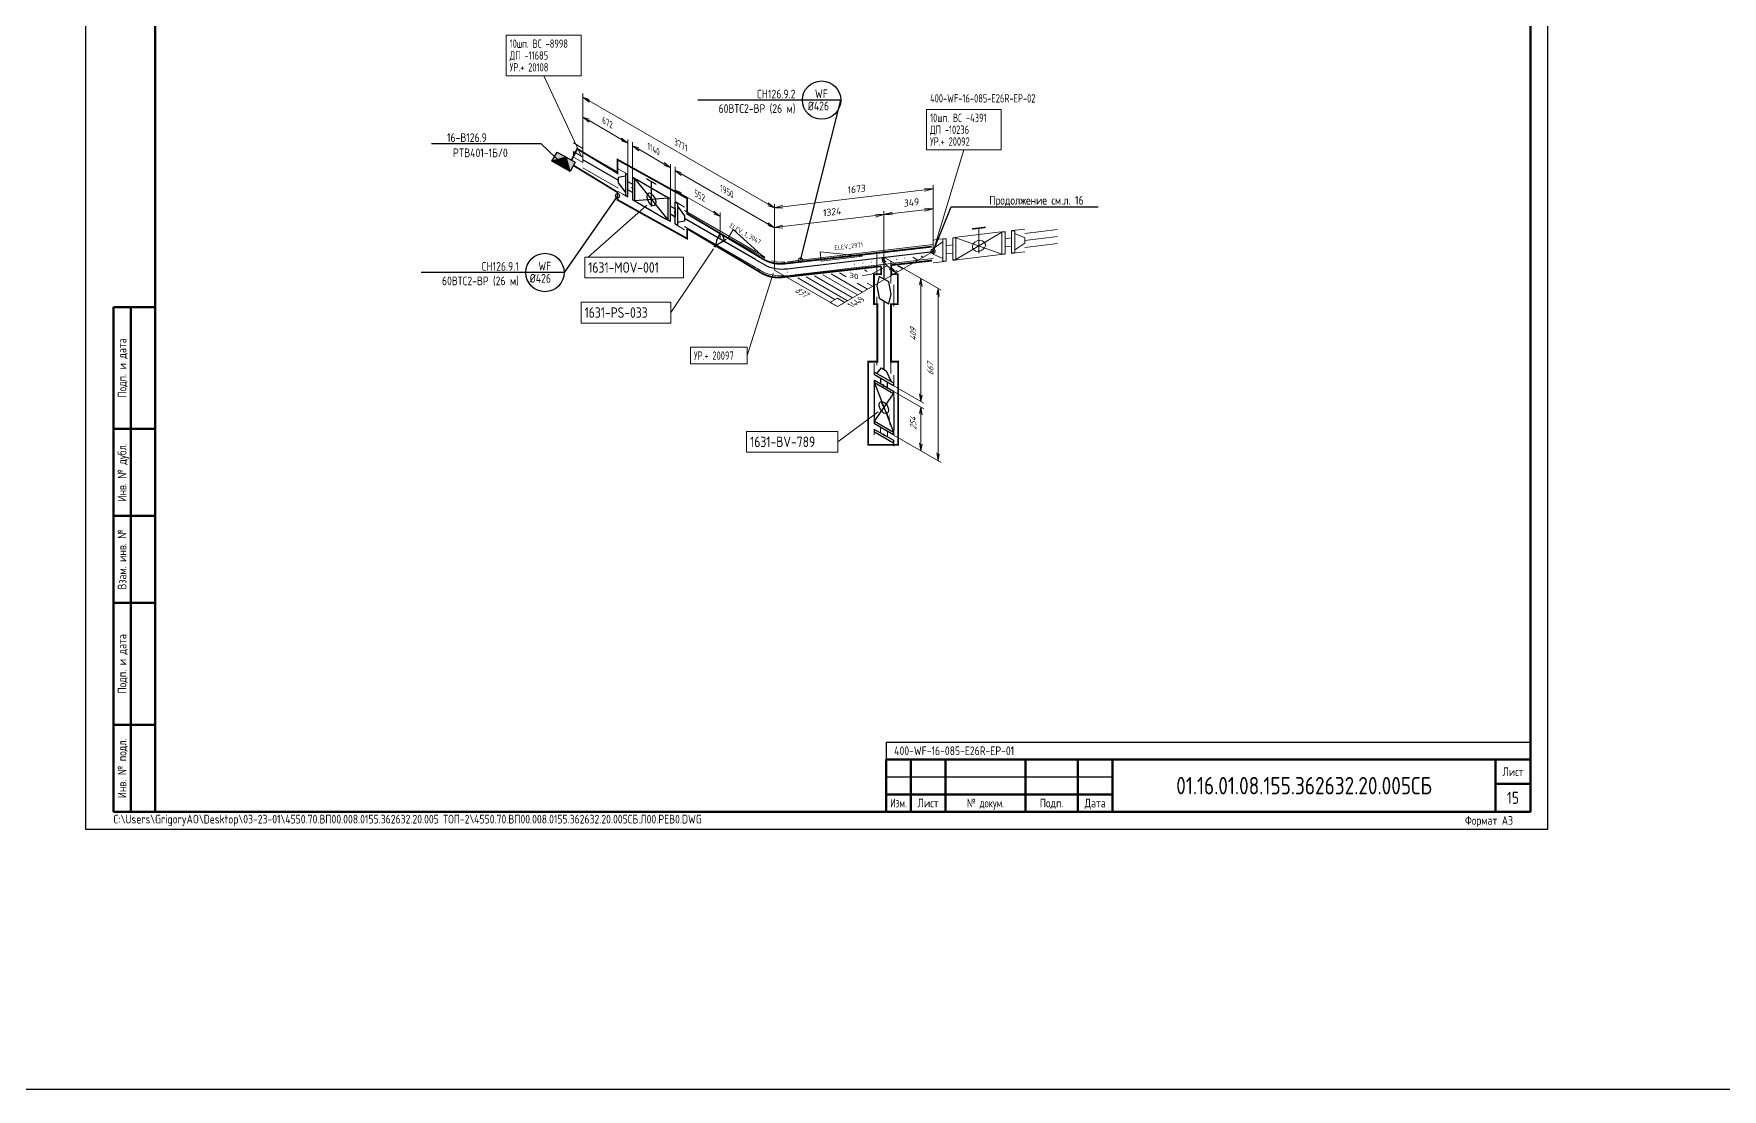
# Model space of a CAD drawing. Header units: millimetres. Extents: x 10051 to 26505, y 4675 to 5194.
# Drawn here: x 18749.5 to 19234.4, y 4674.7 to 4977.9 of the extents above; entities that cross this region are included whole.
import ezdxf
from ezdxf import colors
from ezdxf.entities.mleader import LeaderData, LeaderLine
from ezdxf.enums import TextEntityAlignment as Align
from ezdxf.math import Vec2, Vec3

# ---------------------------------------------------------------- set-up
doc = ezdxf.new("R2010")
doc.units = ezdxf.units.MM
doc.layers.get('0').update_dxf_attribs({"lineweight": 15})
for name, color, linetype, lineweight in [('--TEXT--', 150, 'Continuous', 25), ('_НС', 1, 'Continuous', 30), ('OFORMLENIE', 7, 'Continuous', 25), ('подложка', 252, 'Continuous', 9), ('Построение', 7, 'Continuous', 30)]:
    doc.layers.add(name, color=color, linetype=linetype, lineweight=lineweight)
doc.layers.add('Коробки', color=250, linetype='Continuous')
doc.styles.add('GOST_2.304', font='CS_Gost2304.shx', dxfattribs={"height": 2.5})
doc.styles.add('GOST_2.304_07', font='CS_Gost2304.shx', dxfattribs={"width": 0.7})
doc.styles.add('GOST_2.304_09', font='CS_Gost2304.shx', dxfattribs={"width": 0.9})
doc.styles.add('Style-CS_Gost2304', font='CS_Gost2304.shx')
doc.styles.add('TNR_30', font='times.ttf', dxfattribs={"height": 3})

# ---------------------------------------------------------------- blocks, each defined once
blk = doc.blocks.new('TerminatorOpen_0.4')
at = {"color": 0, "linetype": 'ByBlock', "lineweight": -2}
for q in [(-1, 0.2), (-1, 0), (-1, -0.2)]:
    blk.add_line((0, 0), q, dxfattribs=at)
blk = doc.blocks.new('_DotSmall')
at = {"color": 0, "linetype": 'ByBlock', "const_width": 0.5}
blk.add_lwpolyline([(-0.0625, 0, 1), (0.0625, 0, 1)], format="xyb", close=True, dxfattribs=at)
blk = doc.blocks.new('A$C612D6D77')
at = {"layer": 'Коробки', "linetype": 'ByBlock', "ltscale": 0.5}
h = blk.add_hatch(color=3, dxfattribs=at)
h.paths.add_polyline_path([(300, 300), (0, 300), (0, 0)])
h.paths.add_polyline_path([(600, 0), (600, 300), (300, 300)])
at = {"layer": 'Коробки', "linetype": 'ByBlock', "ltscale": 0.5, "true_color": 0xffffff}
blk.add_hatch(color=7, dxfattribs=at).paths.add_polyline_path([(0, 0), (600, 0), (300, 300)])
at = {"layer": 'Коробки', "linetype": 'ByBlock', "ltscale": 0.5}
for p, q in [((0, 0), (300, 300)), ((300, 300), (600, 0))]:
    blk.add_line(p, q, dxfattribs=at)
blk.add_lwpolyline([(0, 0), (600, 0), (600, 300), (0, 300)], close=True, dxfattribs=at)
blk = doc.blocks.new('*U1752')
at = {"linetype": 'ByBlock', "lineweight": -2}
blk.add_lwpolyline([(420, 297), (0, 297), (0, 0), (420, 0)], close=True, dxfattribs=at)
at = {"linetype": 'ByBlock', "lineweight": 50}
blk.add_lwpolyline([(20, 292), (415, 292), (415, 5), (20, 5)], close=True, dxfattribs=at)
at = {"color": 0, "linetype": 'ByBlock', "lineweight": -2, "style": 'GOST_2.304'}
blk.add_text('Формат А3', height=2.5, dxfattribs=at).set_placement((410, 2.5), align=Align.MIDDLE_RIGHT)
at = {"linetype": 'ByBlock', "lineweight": -2, "insert": (8, 2.5), "char_height": 2.5, "attachment_point": 4, "style": 'GOST_2.304'}
blk.add_mtext('C:\\\\Users\\\\GrigoryAO\\\\Desktop\\\\03-23-01\\\\4550.70.ВП00.008.0155.362632.20.005 ТОП-2\\\\4550.70.ВП00.008.0155.362632.20.005СБ.Л00.РЕВ0.DWG', dxfattribs=at)
at = {"linetype": 'ByBlock', "lineweight": -2, "style": 'TNR_30'}
blk.add_attdef('ВЕРХНИЙ_НОМЕР_ЛИСТА', text='', height=3, dxfattribs=at).set_placement((410, 287), align=Align.MIDDLE_CENTER)
blk = doc.blocks.new('ST_2a_dyn')
at = {"linetype": 'ByBlock', "lineweight": 50, "extrusion": (0, 1, 0)}
for p, q in [((-185, 15), (0, 15)), ((-185, 5), (-120, 5)), ((-10, 8), (0, 8)), ((-185, 0), (0, 0))]:
    blk.add_line(p, q, dxfattribs=at)
at = {"linetype": 'ByBlock', "lineweight": 50, "extrusion": (1, 0, 0)}
for p, q in [((-185, 0), (-185, 15)), ((-178, 15), (-178, 0)), ((-168, 15), (-168, 0)), ((-145, 15), (-145, 0)), ((-130, 15), (-130, 0)), ((-120, 0), (-120, 15)), ((-10, 0), (-10, 15))]:
    blk.add_line(p, q, dxfattribs=at)
at = {"linetype": 'ByBlock', "lineweight": 50}
blk.add_line((0, 15), (0, 0), dxfattribs=at)
at = {"linetype": 'ByBlock', "lineweight": -2, "extrusion": (0, 1, 0)}
blk.add_line((-185, 10), (-120, 10), dxfattribs=at)
at = {"linetype": 'ByBlock', "lineweight": -2, "style": 'GOST_2.304'}
for s, p in [('Лист', (-5, 11.5)), ('Лист', (-173, 2.5)), ('Подп.', (-137.5, 2.5)), ('Дата', (-125, 2.5))]:
    blk.add_text(s, height=2.5, dxfattribs=at).set_placement(p, align=Align.MIDDLE_CENTER)
at = {"linetype": 'ByBlock', "lineweight": -2, "width": 0.9}
for s, style, p in [('Изм.', 'GOST_2.304', (-181.5, 2.5)), ('№ докум.', 'GOST_2.304_09', (-156.5, 2.5))]:
    blk.add_text(s, height=2.5, dxfattribs=dict(at, style=style)).set_placement(p, align=Align.MIDDLE_CENTER)
at = {"linetype": 'ByBlock', "lineweight": -2}
for tag, height, style, flags, p in [('ИЗМ_2', 2.5, 'GOST_2.304', 12, (-181.5, 12.5)), ('ЛИСТ_2', 2.5, 'GOST_2.304', 12, (-173, 12.5)), ('N_ДОК_2', 2.5, 'GOST_2.304_09', 12, (-156.5, 12.5)), ('ШИФР', 5, 'GOST_2.304', 4, (-65, 7.5)), ('ИЗМ_1', 2.5, 'GOST_2.304', 12, (-181.5, 7.5)), ('ЛИСТ_1', 2.5, 'GOST_2.304', 12, (-173, 7.5)), ('N_ДОК_1', 2.5, 'GOST_2.304_09', 12, (-156.5, 7.5)), ('LIST', 3.5, 'GOST_2.304', 4, (-5, 4))]:
    blk.add_attdef(tag, text='', height=height, dxfattribs=dict(at, style=style, flags=flags)).set_placement(p, align=Align.MIDDLE_CENTER)
at = {"linetype": 'ByBlock', "lineweight": -2, "style": 'GOST_2.304_07', "width": 0.7, "flags": 12}
for tag, p in [('ДАТА_2', (-125, 12.5)), ('ДАТА_1', (-125, 7.5))]:
    blk.add_attdef(tag, text='', height=2.5, dxfattribs=at).set_placement(p, align=Align.MIDDLE_CENTER)
blk = doc.blocks.new('ST_Left')
at = {"color": 2, "linetype": 'ByBlock', "lineweight": 50}
for p, q in [((8, 150), (8, 5)), ((20, 150), (8, 150)), ((13, 5), (13, 150)), ((8, 115), (20, 115)), ((8, 90), (20, 90)), ((20, 65), (8, 65)), ((20, 30), (8, 30)), ((8, 5), (20, 5))]:
    blk.add_line(p, q, dxfattribs=at)
at = {"color": 0, "linetype": 'ByBlock', "lineweight": -2, "style": 'GOST_2.304'}
for s, p in [('Подп. и дата', (10.5, 132.5)), ('Инв. № дубл.', (10.5, 102.5)), ('Взам. инв. №', (10.5, 77.5)), ('Подп. и дата', (10.5, 47.5)), ('Инв. № подл.', (10.5, 17.5))]:
    blk.add_text(s, height=2.5, rotation=90, dxfattribs=at).set_placement(p, align=Align.MIDDLE_CENTER)
at = {"color": 0, "linetype": 'ByBlock', "lineweight": -2, "style": 'GOST_2.304', "flags": 8}
for tag, p in [('ДУБЛ_ДАТА', (16.5, 141.25)), ('НОМЕР_ДУБЛ', (16.5, 102.5)), ('ВЗАМ_ИНВ', (16.5, 77.5)), ('ИНВ_ДАТА', (16.5, 56.25)), ('ИНВ_НОМЕР', (16.5, 17.5))]:
    blk.add_attdef(tag, text='', height=2.5, rotation=90, dxfattribs=at).set_placement(p, align=Align.MIDDLE_CENTER)

msp = doc.modelspace()

# ---------------------------------------------------------------- hatches: boundary and pattern name
at = {"layer": 'подложка', "extrusion": (0.707107, 0.408248, -0.57735)}
h = msp.add_hatch(color=256, dxfattribs=at)
edge = h.paths.add_edge_path()
edge.add_arc((-5173.9, 11003.59), 1, -45, 315)
h = msp.add_hatch(color=256, dxfattribs=at)
edge = h.paths.add_edge_path()
edge.add_arc((-5184.09, 11013.78), 1, -45, 315)
h = msp.add_hatch(color=256, dxfattribs=at)
edge = h.paths.add_edge_path()
edge.add_arc((-5203.11, 11032.79), 1, -45, 315)
h = msp.add_hatch(color=256, dxfattribs=at)
edge = h.paths.add_edge_path()
edge.add_arc((-5223.48, 11053.17), 1, -45, 315)
at = {"layer": 'подложка', "extrusion": (0.979341, -0.11675, 0.16511)}
h = msp.add_hatch(color=256, dxfattribs=at)
edge = h.paths.add_edge_path()
edge.add_arc((7127.56, -2829.76), 0.48, -144.1698, 215.8302)
at = {"layer": 'подложка', "true_color": 0x000000, "extrusion": (-0.202218, 0.565423, -0.799628)}
h = msp.add_hatch(color=18, dxfattribs=at)
edge = h.paths.add_edge_path()
edge.add_arc((-19552.83, -1304.23), 1, 15.9594, 375.9594)
at = {"layer": 'подложка', "extrusion": (0.202218, -0.565423, 0.799628)}
h = msp.add_hatch(color=256, dxfattribs=at)
edge = h.paths.add_edge_path()
edge.add_arc((19515.49, -1293.55), 1, -15.9594, 344.0406)
at = {"layer": 'подложка', "extrusion": (0.707107, 0.408248, -0.57735)}
h = msp.add_hatch(color=256, dxfattribs=at)
edge = h.paths.add_edge_path()
edge.add_arc((-5246.83, 11065.65), 1, 45, 405)
at = {"layer": 'подложка', "extrusion": (0.979341, -0.11675, 0.16511)}
h = msp.add_hatch(color=256, dxfattribs=at)
edge = h.paths.add_edge_path()
edge.add_arc((7121.33, -2834.26), 0.48, -144.1698, 215.8302)
at = {"layer": 'подложка', "extrusion": (0.707107, 0.408248, -0.57735)}
h = msp.add_hatch(color=256, dxfattribs=at)
edge = h.paths.add_edge_path()
edge.add_arc((-5252.26, 11060.21), 1, 45, 405)
at = {"layer": 'Построение', "ltscale": 0.3, "extrusion": (-0.707107, -0.408248, 0.57735)}
h = msp.add_hatch(color=256, dxfattribs=at)
edge = h.paths.add_edge_path()
edge.add_arc((5269.28, 11043.2), 1, -45, 315)

# ---------------------------------------------------------------- linework, layer by layer
at = {"layer": '--TEXT--'}
for centre in [(18975.72, 4958.87), (18896.27, 4909.35)]:
    msp.add_circle(centre, 5.51, dxfattribs=at)
at = {"layer": '_НС', "linetype": 'Continuous', "lineweight": 30, "const_width": 0.5}
for points in [[(18903.85, 4941.54), (18905.55, 4944.88), (18917.07, 4937.91), (18917.07, 4941.8), (18937.15, 4930.63), (18937.15, 4926.19), (18958.4, 4913.52, 0.15755), (18964.48, 4911.83), (19007.37, 4916.78)], [(18904.54, 4940.06), (18917.07, 4932.42), (18917.07, 4930.23), (18937.15, 4919.06), (18937.15, 4921.92), (18958.4, 4909.24, 0.167915), (18964.48, 4907.98), (18992.88, 4911.15)]]:
    msp.add_lwpolyline(points, format="xyb", dxfattribs=at)
for points in [[(18995.46, 4911.44), (19007.48, 4912.78)], [(18992.81, 4911.14), (18992.81, 4908.84), (18990.78, 4908.84), (18990.78, 4900.22), (18991.73, 4900.22), (18991.73, 4883.73), (18989.09, 4883.73), (18989.09, 4859.83), (18997.93, 4859.83)], [(18995.71, 4911.49), (18995.71, 4908.84), (18997.6, 4908.84), (18997.6, 4900.22), (18995.67, 4900.22), (18995.67, 4883.73), (18997.73, 4883.73), (18997.73, 4859.83)]]:
    msp.add_lwpolyline(points, dxfattribs=at)
at = {"layer": 'OFORMLENIE'}
for q in [(19179.36, 4774.43), (18994.31, 4769.43)]:
    msp.add_line((18994.31, 4774.43), q, dxfattribs=at)
at = {"layer": 'подложка'}
for p, q in [((18906.74, 4942.65, 151.2), (18895.92, 4965.89, 151.2)), ((18906.74, 4942.65, 151.2), (18895.92, 4965.89, 151.2)), ((19008.02, 4916.37, 188.43), (19016.57, 4944.58, 188.43)), ((19008.02, 4916.37, 188.43), (19016.57, 4944.58, 188.43)), ((18925.51, 4928.67, 167.28), (18908.67, 4913.79, 167.28)), ((18925.51, 4928.67, 167.28), (18908.67, 4913.79, 167.28)), ((18944.66, 4916.18, 183.36), (18932.41, 4897.84, 183.36)), ((18944.66, 4916.18, 183.36), (18932.41, 4897.84, 183.36)), ((18961.86, 4909.03, 196.11), (18954.39, 4885.48, 196.11)), ((18961.86, 4909.03, 196.11), (18954.39, 4885.48, 196.11)), ((18991.93, 4869.29, 160.28), (18980.42, 4860.71, 160.28)), ((18991.93, 4869.29, 160.28), (18980.42, 4860.71, 160.28))]:
    msp.add_line(p, q, dxfattribs=at)
at = {"layer": 'подложка', "extrusion": (-0.707107, -0.408248, 0.57735)}
for p, q in [((18907.16, 4941.74, 151.2), (18907.16, 4960.73, 164.62)), ((18908.93, 4958.69, 165.34), (18960.4, 4928.97, 207.37)), ((18907.16, 4941.74, 151.2), (18907.16, 4955.01, 160.58)), ((18908.93, 4952.97, 161.3), (18918.29, 4947.56, 168.95)), ((18920.06, 4934.29, 161.73), (18920.06, 4947.56, 171.11)), ((18921.42, 4933.51, 162.84), (18921.42, 4946.78, 172.22)), ((18923.19, 4944.74, 172.94), (18930.52, 4940.5, 178.93)), ((18932.29, 4927.24, 171.71), (18932.29, 4940.5, 181.09)), ((18933.64, 4926.45, 172.82), (18933.64, 4939.72, 182.2)), ((18935.41, 4937.68, 182.93), (18960.4, 4923.25, 203.33)), ((18933.64, 4926.45, 172.82), (18933.64, 4934, 178.16)), ((18935.41, 4931.96, 178.88), (18944.78, 4926.55, 186.53)), ((18962.17, 4909.98, 196.11), (18962.17, 4928.97, 209.53)), ((18946.55, 4919, 183.36), (18946.55, 4926.55, 188.7)), ((18962.17, 4909.98, 196.11), (18962.17, 4923.25, 205.49)), ((18993.62, 4913.73, 190.81), (19005.11, 4907.1, 200.19)), ((18993.62, 4913.73, 190.81), (19010.06, 4904.24, 204.23)), ((19004.23, 4874.32, 175.93), (19004.23, 4905.57, 198.02)), ((19009.18, 4857.34, 169.99), (19009.18, 4902.71, 202.07)), ((18993.62, 4878.4, 165.82), (19005.11, 4871.77, 175.21)), ((18993.62, 4876.83, 164.71), (19005.11, 4870.2, 174.1)), ((18993.62, 4864.28, 155.84), (19005.11, 4857.65, 165.22)), ((18993.62, 4864.28, 155.84), (19010.06, 4854.79, 169.27)), ((19004.23, 4860.2, 165.95), (19004.23, 4868.67, 171.93))]:
    msp.add_line(p, q, dxfattribs=at)
at = {"layer": 'подложка', "extrusion": (-5.55112e-17, 0.816497, 0.57735)}
for p, q in [((18907.16, 4945.01, 153.51), (18904.44, 4946.58, 151.29)), ((18917.34, 4938.17, 161.15), (18907.16, 4944.05, 152.83)), ((18907.16, 4938.48, 148.89), (18904.44, 4940.05, 146.67)), ((18917.34, 4933.55, 157.88), (18907.16, 4939.43, 149.56)), ((18918.65, 4938.38, 162.89), (18917.34, 4939.13, 161.82)), ((18920.06, 4937.56, 164.04), (18918.65, 4938.38, 162.89)), ((18918.65, 4931.84, 158.27), (18917.34, 4932.6, 157.2)), ((18920.06, 4931.03, 159.42), (18918.65, 4931.84, 158.27)), ((18933.64, 4929.72, 175.13), (18935.06, 4928.9, 176.29)), ((18935.06, 4928.9, 176.29), (18936.36, 4928.15, 177.35)), ((18956.73, 4915.43, 193.31), (18936.36, 4927.19, 176.67)), ((18933.64, 4923.19, 170.51), (18935.06, 4922.37, 171.67)), ((18935.06, 4922.37, 171.67), (18936.36, 4921.62, 172.73)), ((18956.73, 4910.81, 190.04), (18936.36, 4922.57, 173.41)), ((18969.69, 4912.9, 196.27), (19007.73, 4917.43, 189.85)), ((19009.54, 4918.9, 190.43), (19007.73, 4918.68, 190.74)), ((19011.5, 4919.13, 190.1), (19009.54, 4918.9, 190.43)), ((19013.38, 4919.35, 189.79), (19015.34, 4919.59, 189.46)), ((19026.47, 4920.92, 187.58), (19015.34, 4919.59, 189.46)), ((19028.43, 4921.15, 187.25), (19026.47, 4920.92, 187.58)), ((19030.31, 4921.37, 186.93), (19032.27, 4921.61, 186.6)), ((19032.27, 4921.61, 186.6), (19034.07, 4921.82, 186.3)), ((19034.07, 4920.57, 185.41), (19043.48, 4921.69, 183.83)), ((19034.07, 4916.54, 182.56), (19043.48, 4917.66, 180.98)), ((18956.73, 4915.43, 193.31), (18959.45, 4913.86, 195.53)), ((18962.78, 4912.44, 192.63), (18961.45, 4912.71, 192.26)), ((18969.69, 4912.9, 196.27), (18965.93, 4912.45, 196.9)), ((18969.69, 4908.87, 193.42), (19007.73, 4913.4, 187)), ((18980.25, 4899.55, 210.87), (19007.73, 4915.42, 188.43)), ((18993.04, 4913.66, 190.91), (18993.75, 4912.28, 192.86)), ((18993.04, 4913.66, 190.91), (18993.27, 4912.2, 192.98)), ((18993.04, 4913.66, 190.91), (18994.23, 4912.36, 192.75)), ((18997.22, 4913.13, 191.66), (18997.16, 4913.17, 191.61)), ((18999.62, 4913.42, 191.25), (18999.55, 4913.46, 191.2)), ((19003.39, 4912.91, 191.97), (19001.95, 4913.74, 190.8)), ((19004.84, 4913.75, 190.79), (19004.35, 4914.03, 190.39)), ((19011.5, 4912.6, 185.49), (19009.54, 4912.36, 185.82)), ((19013.38, 4912.82, 185.17), (19015.34, 4913.06, 184.84)), ((19026.47, 4914.38, 182.96), (19015.34, 4913.06, 184.84)), ((19028.43, 4914.62, 182.63), (19026.47, 4914.38, 182.96)), ((19030.31, 4914.84, 182.31), (19032.27, 4915.07, 181.98)), ((19032.27, 4915.07, 181.98), (19034.07, 4915.29, 181.68)), ((18956.73, 4910.81, 190.04), (18959.45, 4909.24, 192.26)), ((18958.17, 4909.91, 196.22), (18957.45, 4910.4, 195.53)), ((18959, 4909.47, 196.84), (18958.17, 4909.91, 196.22)), ((18959.93, 4909.09, 197.37), (18959, 4909.47, 196.84)), ((18960.95, 4908.78, 197.81), (18959.93, 4909.09, 197.37)), ((18962.03, 4908.55, 198.14), (18960.95, 4908.78, 197.81)), ((18963.16, 4908.41, 198.34), (18962.03, 4908.55, 198.14)), ((18962.17, 4909.98, 196.11), (18980.25, 4899.55, 210.87)), ((18964.03, 4912.35, 192.76), (18962.78, 4912.44, 192.63)), ((18964.32, 4908.35, 198.42), (18963.16, 4908.41, 198.34)), ((18965.24, 4912.36, 192.75), (18964.03, 4912.35, 192.76)), ((18965.48, 4908.38, 198.38), (18964.32, 4908.35, 198.42)), ((18966.62, 4908.5, 198.21), (18965.48, 4908.38, 198.38)), ((18969.69, 4908.87, 193.42), (18965.93, 4908.42, 194.05)), ((18966.04, 4909.42, 196.91), (18965.98, 4909.45, 196.86)), ((18968.44, 4909.7, 196.51), (18968.38, 4909.74, 196.46)), ((18979.57, 4901.61, 207.96), (18968.87, 4907.78, 199.22)), ((18983.14, 4901.22, 208.51), (18971.27, 4908.07, 198.82)), ((18973.24, 4910.27, 195.7), (18973.17, 4910.31, 195.65)), ((18984.59, 4902.05, 207.33), (18973.67, 4908.36, 198.41)), ((18975.64, 4910.56, 195.3), (18975.57, 4910.6, 195.24)), ((18986.03, 4902.89, 206.15), (18976.07, 4908.64, 198.01)), ((18978.03, 4910.85, 194.89), (18977.97, 4910.88, 194.84)), ((18987.48, 4903.72, 204.97), (18978.46, 4908.93, 197.61)), ((18980.43, 4911.13, 194.49), (18980.37, 4911.17, 194.44)), ((18982.81, 4908.09, 198.79), (18980.86, 4909.21, 197.2)), ((18982.83, 4911.42, 194.08), (18982.77, 4911.45, 194.03)), ((18985.23, 4911.7, 193.68), (18985.17, 4911.74, 193.63)), ((18989.83, 4908.8, 197.78), (18987.38, 4908.51, 198.2)), ((18987.63, 4911.99, 193.27), (18987.56, 4912.03, 193.22)), ((18988.85, 4909.61, 196.63), (18988.06, 4910.07, 195.99)), ((18994.53, 4911.31, 194.24), (18989.83, 4908.8, 197.78)), ((18990.02, 4912.28, 192.87), (18989.96, 4912.31, 192.82)), ((18997.13, 4909.29, 197.09), (18995.13, 4910.21, 195.79)), ((18997.13, 4909.29, 197.09), (18995.51, 4910.39, 195.53)), ((18997.13, 4909.29, 197.09), (18995.89, 4910.58, 195.27)), ((18997.61, 4909.57, 196.7), (18997.04, 4909.9, 196.23)), ((18999.05, 4910.4, 195.52), (18997.65, 4911.21, 194.37)), ((19009.54, 4912.36, 185.82), (19007.73, 4912.15, 186.12)), ((18988.93, 4904.56, 203.79), (18985.97, 4906.27, 201.37)), ((18990.37, 4905.39, 202.6), (18988.86, 4906.27, 201.37))]:
    msp.add_line(p, q, dxfattribs=at)
at = {"layer": 'подложка', "extrusion": (0.202218, -0.565423, 0.799628)}
for p, q in [((18964.62, 4928.24, 208.4), (19005.28, 4933.09, 201.54)), ((19007.73, 4915.42, 188.43), (19007.73, 4934.4, 201.85)), ((18962.17, 4909.98, 196.11), (18962.17, 4928.97, 209.53)), ((18996.07, 4926.27, 199.06), (19005.28, 4927.37, 197.5)), ((19007.73, 4915.42, 188.43), (19007.73, 4928.68, 197.81)), ((18962.17, 4909.98, 196.11), (18962.17, 4923.25, 205.49)), ((18964.62, 4922.52, 204.36), (18991.18, 4925.69, 199.88)), ((18993.62, 4913.73, 190.81), (18993.62, 4927, 200.19)), ((18993.62, 4913.73, 190.81), (18993.62, 4927, 200.19)), ((19027.49, 4920.91, 187.32), (19014.32, 4913.06, 185.1)), ((19014.32, 4919.34, 189.54), (19027.49, 4914.63, 182.88))]:
    msp.add_line(p, q, dxfattribs=at)
at = {"layer": 'подложка', "extrusion": (-0.202217, 0.567865, -0.797896)}
msp.add_line((19020.9, 4914.95, 184.76), (19020.91, 4921.87, 189.69), dxfattribs=at)
at = {"layer": 'подложка', "extrusion": (0.707107, 0.408248, -0.57735)}
for p, q in [((18991.62, 4908.62, 184.74), (18991.62, 4914.89, 189.17)), ((18995.62, 4906.31, 188), (18995.62, 4912.58, 192.44)), ((18990.8, 4902.82, 179.63), (18990.8, 4909.09, 184.06)), ((18996.45, 4899.55, 184.25), (18996.45, 4905.83, 188.68)), ((18991.62, 4902.34, 180.3), (18991.62, 4882.69, 166.41)), ((18995.62, 4900.03, 183.57), (18995.62, 4880.38, 169.67)), ((18996.45, 4878.4, 169.29), (18996.45, 4879.9, 170.35)), ((18996.45, 4876.77, 168.13), (18996.45, 4878.4, 169.29)), ((18996.45, 4875.2, 167.02), (18996.45, 4873.57, 165.87)), ((18990.8, 4865.92, 153.53), (18990.8, 4867.55, 154.69)), ((18990.8, 4864.35, 152.42), (18990.8, 4862.72, 151.27)), ((18996.45, 4862.65, 158.15), (18996.45, 4864.28, 159.31)), ((18990.8, 4862.72, 151.27), (18990.8, 4863.57, 151.87)), ((18993.8, 4862.41, 154.73), (18993.45, 4863.02, 154.73)), ((18993.45, 4862.61, 154.44), (18993.8, 4862.82, 155.02)), ((18996.45, 4861.08, 157.04), (18996.45, 4859.45, 155.89)), ((18996.45, 4859.45, 155.89), (18996.45, 4860.3, 156.49))]:
    msp.add_line(p, q, dxfattribs=at)
at = {"layer": 'подложка', "flags": 128}
for points, elevation in [([(18959.39, 4913.43), (18949, 4919.43), (18950.33, 4921.73), (18959.39, 4913.43)], 189.06), ([(18987.5, 4914.01), (18975.58, 4912.59), (18975.27, 4915.24), (18987.5, 4914.01)], 192.83)]:
    msp.add_lwpolyline(points, dxfattribs=dict(at, elevation=elevation))
at = {"layer": 'подложка', "extrusion": (0.202218, -0.565423, 0.799628), "elevation": 1215.08, "flags": 128}
msp.add_lwpolyline([(19556.4, -1302.26), (19553.1, -1303.31), (19552.57, -1305.16), (19554.81, -1307.8)], dxfattribs=at)
at = {"layer": 'подложка', "extrusion": (-0.202218, 0.565423, -0.799628), "elevation": -1215.08, "flags": 128}
msp.add_lwpolyline([(-19576.71, -1308.07), (-19578.95, -1310.7), (-19578.43, -1312.55), (-19575.13, -1313.61)], dxfattribs=at)
at = {"layer": 'подложка', "extrusion": (-5.55112e-17, 0.816497, 0.57735), "elevation": 4122.21}
msp.add_lwpolyline([(-19034.07, -2689.5), (-19043.48, -2691.45)], dxfattribs=at)
at = {"layer": 'подложка', "extrusion": (-5.55112e-17, 0.816497, 0.57735), "elevation": 4122.21, "flags": 128}
for points in [[(-19007.73, -2684.06), (-18980.25, -2656.58), (-18962.17, -2674.66)], [(-18980.25, -2656.58), (-18982.37, -2658.7), (-18980.25, -2660.82), (-18978.12, -2658.7), (-18980.25, -2656.58)]]:
    msp.add_lwpolyline(points, dxfattribs=at)
at = {"layer": 'подложка', "extrusion": (0.707107, 0.408248, -0.57735), "elevation": 15326.38}
for points in [[(-5267.75, 11039.06), (-5266.45, 11040.37)], [(-5269.16, 11037.65), (-5267.75, 11039.06)]]:
    msp.add_lwpolyline(points, dxfattribs=at)
at = {"layer": 'подложка', "extrusion": (0.202218, -0.565423, 0.799628)}
msp.add_circle((19565.76, -1307.93, 1215.08), 1.92, dxfattribs=at)
at = {"layer": 'подложка', "extrusion": (-5.55112e-17, 0.816497, 0.57735)}
msp.add_arc((-19007.73, -2684.06, 4122.21), 15, 21.2271, 35.4396, dxfattribs=at)
at = {"layer": 'подложка', "extrusion": (-0.202217, 0.567865, -0.797896)}
msp.add_point((19020.94, 4915.71, 185.29), dxfattribs=at)
at = {"layer": 'подложка', "extrusion": (0.202217, -0.567865, 0.797896)}
msp.add_solid([(19571.87, -1277.39, 1202.73), (19568.03, -1276.3, 1202.73), (19571.74, -1277.88, 1202.73), (19567.89, -1276.78, 1202.73)], dxfattribs=at)
at = {"layer": 'подложка'}
for points in [[(18885.13, 4977.49, 151.2), (18906.71, 4977.49, 151.2), (18906.71, 4965.89, 151.2), (18885.13, 4965.89, 151.2)], [(19005.88, 4956.18, 188.43), (19027.26, 4956.18, 188.43), (19027.26, 4944.58, 188.43), (19005.88, 4944.58, 188.43)], [(18904.44, 4944.1, 149.53), (18907.16, 4942.53, 151.75), (18907.16, 4940.96, 150.64), (18904.44, 4942.53, 148.42)], [(19011.5, 4919, 190.01), (19010.56, 4918.89, 190.17), (19010.56, 4912.62, 185.74), (19011.5, 4912.73, 185.58)], [(19013.38, 4919.23, 189.7), (19014.32, 4919.34, 189.54), (19014.32, 4913.06, 185.1), (19013.38, 4912.95, 185.26)], [(19027.49, 4920.91, 187.32), (19028.43, 4921.02, 187.16), (19028.43, 4914.75, 182.72), (19027.49, 4914.63, 182.88)], [(19028.43, 4916.71, 184.11), (19030.31, 4916.93, 183.79), (19030.31, 4919.28, 185.46), (19028.43, 4919.06, 185.77)], [(19030.31, 4921.24, 186.84), (19031.25, 4921.36, 186.68), (19031.25, 4915.08, 182.25), (19030.31, 4914.97, 182.41)], [(18907.68, 4913.79, 167.28), (18936.08, 4913.79, 167.28), (18936.08, 4907.79, 167.28), (18907.68, 4907.79, 167.28)], [(19007.98, 4915.65, 188.53), (19007.49, 4915.59, 188.61), (19007.49, 4915.18, 188.33), (19007.98, 4915.24, 188.24)], [(19011.5, 4914.69, 186.96), (19013.38, 4914.91, 186.65), (19013.38, 4917.27, 188.31), (19011.5, 4917.04, 188.63)], [(18906.64, 4900.84, 183.36), (18932.41, 4900.84, 183.36), (18932.41, 4894.84, 183.36), (18906.64, 4894.84, 183.36)], [(18938.05, 4887.88, 196.11), (18954.39, 4887.88, 196.11), (18954.39, 4883.08, 196.11), (18938.05, 4883.08, 196.11)], [(18994.64, 4862.13, 155.56), (18994.64, 4863.7, 156.67), (18992.61, 4864.87, 155.01), (18992.61, 4863.3, 153.9)], [(18954.19, 4863.71, 160.28), (18980.42, 4863.71, 160.28), (18980.42, 4857.71, 160.28), (18954.19, 4857.71, 160.28)]]:
    msp.add_3dface(points, dxfattribs=at)
at = {"layer": 'Построение', "ltscale": 0.3, "extrusion": (-0.707107, 0.408248, -0.57735)}
msp.add_line((18948.32, 4918.8, 181.05), (18944.78, 4916.76, 183.93), dxfattribs=at)
at = {"layer": 'Построение', "ltscale": 0.3, "extrusion": (0.979341, -0.11675, 0.16511)}
msp.add_line((18993.62, 4913.73, 190.81), (18993.62, 4907.46, 186.37), dxfattribs=at)
at = {"layer": 'Построение', "color": 3}
msp.add_lwpolyline([(10050.53, 4674.72), (26505.36, 4674.72), (26505.36, 5194.3), (10050.53, 5194.3)], close=True, dxfattribs=at)
at = {"layer": 'Построение', "ltscale": 0.3, "extrusion": (-5.55112e-17, 0.816497, 0.57735)}
for points, elevation in [([(-18917.34, -2719.48), (-18907.16, -2729.67)], 4122.21), ([(-18921.42, -2715.4), (-18922.83, -2713.99)], 4126.21), ([(-18922.83, -2713.99), (-18930.87, -2705.95)], 4126.21), ([(-18921.42, -2715.4), (-18922.83, -2713.99)], 4118.21), ([(-18922.83, -2713.99), (-18930.87, -2705.95)], 4118.21), ([(-18932.29, -2704.54), (-18930.87, -2705.95)], 4126.21), ([(-18932.29, -2704.54), (-18930.87, -2705.95)], 4118.21), ([(-18956.73, -2680.09), (-18936.36, -2700.46)], 4122.21), ([(-18969.69, -2676.21), (-19007.73, -2684.06)], 4122.21)]:
    msp.add_lwpolyline(points, dxfattribs=dict(at, elevation=elevation))
at = {"layer": 'Построение', "ltscale": 0.3, "extrusion": (-0.707107, -0.408248, 0.57735)}
for points, elevation in [([(5184.09, 11017.85), (5183.41, 11014.45), (5184.77, 11013.1), (5188.16, 11013.78)], -15299.54), ([(5271.31, 11035.73), (5286.26, 11031.65)], -15326.38), ([(5280.82, 11026.22), (5276.75, 11041.16)], -15326.38)]:
    msp.add_lwpolyline(points, dxfattribs=dict(at, elevation=elevation))
at = {"layer": 'Построение', "ltscale": 0.3}
for points, elevation in [([(18921.6, 4933.2), (18921.24, 4933.82)], 162.84), ([(18933.82, 4926.15), (18933.47, 4926.76)], 172.82), ([(18993.8, 4876.53), (18993.45, 4877.14)], 164.71)]:
    msp.add_lwpolyline(points, dxfattribs=dict(at, elevation=elevation))
at = {"layer": 'Построение', "ltscale": 0.3, "extrusion": (0.707107, 0.408248, -0.57735)}
for points, elevation in [([(-5188.16, 11018.2), (-5188.16, 11017.5)], 15299.54), ([(-5186.13, 11021.25), (-5201.07, 11025.32)], 15299.54), ([(-5195.64, 11030.75), (-5191.56, 11015.81)], 15299.54), ([(-5199.03, 11032.79), (-5202.43, 11033.47), (-5203.78, 11032.11), (-5203.11, 11028.72)], 15299.54), ([(-5200.39, 11030.43), (-5200.39, 11029.72)], 15299.54), ([(-5269.28, 11039.12), (-5268.6, 11042.52), (-5269.96, 11043.87), (-5273.35, 11043.2)], 15326.38), ([(-5270.52, 11036.29), (-5271.94, 11034.88)], 15326.38), ([(-5271.94, 11034.88), (-5279.98, 11026.84)], 15326.38), ([(-5273.35, 11038.77), (-5273.35, 11039.47)], 15326.38), ([(-5277.59, 11040.54), (-5285.63, 11032.5)], 15326.38)]:
    msp.add_lwpolyline(points, dxfattribs=dict(at, elevation=elevation))
at = {"layer": 'Построение', "ltscale": 0.3, "extrusion": (0.707104, 0.410696, -0.575616), "elevation": 15311.84}
msp.add_lwpolyline([(-5244.26, 10981.22), (-5238.26, 10987.24)], dxfattribs=at)
at = {"layer": 'Построение', "ltscale": 0.3, "extrusion": (-5.55112e-17, 0.816497, 0.57735), "elevation": 4122.21}
msp.add_lwpolyline([(-18956.73, -2680.09), (-18959.45, -2677.37, 0.25241), (-18965.93, -2675.43), (-18969.69, -2676.21)], format="xyb", dxfattribs=at)
at = {"layer": 'Построение', "ltscale": 0.3, "extrusion": (-0.707107, -0.408248, 0.57735), "elevation": -15326.38}
msp.add_lwpolyline([(5245.46, 11064.28), (5247.47, 11060.9), (5250.89, 11058.84), (5253.63, 11061.58), (5251.58, 11065), (5248.2, 11067.01), (5245.46, 11064.28)], close=True, dxfattribs=at)
at = {"layer": 'Построение', "ltscale": 0.3, "extrusion": (1, 0, 0), "elevation": 18993.62}
msp.add_lwpolyline([(4901.19, 181.94), (4881.54, 168.04)], dxfattribs=at)
at = {"layer": 'Построение', "ltscale": 0.3, "extrusion": (0.965925, 0.149431, -0.211327), "elevation": 19040.36}
msp.add_lwpolyline([(1910.97, 4278.67), (1905.95, 4285.53)], dxfattribs=at)
at = {"layer": 'Построение', "ltscale": 0.3, "extrusion": (0.707107, 0.408248, -0.57735)}
msp.add_circle((-5193.6, 11023.28, 15299.54), 1.92, dxfattribs=at)
at = {"layer": 'Построение', "ltscale": 0.3, "extrusion": (-0.707107, -0.408248, 0.57735)}
msp.add_circle((5278.78, 11033.69, -15326.38), 1.92, dxfattribs=at)
at = {"layer": 'Построение', "ltscale": 0.3, "extrusion": (0.707107, -0.408248, 0.57735)}
msp.add_ellipse((18946.55, 4915.74, 181.05), major_axis=(0, -4.49, -3.18), ratio=0.363636, start_param=1.942965, end_param=4.34022, dxfattribs=at)
at = {"layer": 'Построение', "ltscale": 0.3, "extrusion": (0.707104, 0.410696, -0.575616)}
msp.add_point((18926.88, 4929.07, 166.39), dxfattribs=at)
at = {"layer": 'Построение', "ltscale": 0.3, "extrusion": (0.965925, 0.149431, -0.211327)}
msp.add_point((18993.22, 4871.41, 159.02), dxfattribs=at)
at = {"layer": 'Построение', "ltscale": 0.3, "extrusion": (-0.707104, -0.410696, 0.575616)}
msp.add_solid([(5239.32, 10989, -15311.84), (5236.49, 10986.18, -15311.84), (5239.68, 10988.65, -15311.84), (5236.84, 10985.82, -15311.84)], dxfattribs=at)
at = {"layer": 'Построение', "ltscale": 0.3, "extrusion": (-0.965925, -0.149431, 0.211327)}
msp.add_solid([(-1904.04, 4284.76, -19040.36), (-1907.27, 4287.12, -19040.36), (-1904.34, 4284.35, -19040.36), (-1907.56, 4286.71, -19040.36)], dxfattribs=at)
at = {"layer": 'Построение', "ltscale": 0.3}
for points in [[(18920.06, 4937.43, 163.95), (18919.38, 4937.82, 163.4), (18919.38, 4931.55, 158.96), (18920.06, 4931.16, 159.51)], [(18921.42, 4932.33, 162.01), (18920.06, 4933.12, 160.9), (18920.06, 4935.47, 162.56), (18921.42, 4934.69, 163.67)], [(18922.1, 4936.25, 165.61), (18921.42, 4936.65, 165.06), (18921.42, 4930.37, 160.62), (18922.1, 4929.98, 161.18)], [(18932.29, 4930.37, 173.93), (18931.61, 4930.77, 173.38), (18931.61, 4924.49, 168.94), (18932.29, 4924.1, 169.49)], [(18933.64, 4925.28, 171.99), (18932.29, 4926.06, 170.88), (18932.29, 4928.41, 172.54), (18933.64, 4927.63, 173.65)], [(18933.64, 4929.59, 175.04), (18934.32, 4929.2, 175.59), (18934.32, 4922.92, 171.16), (18933.64, 4923.32, 170.6)], [(18990.91, 4879.97, 163.61), (18990.91, 4880.75, 164.16), (18996.34, 4877.62, 168.6), (18996.34, 4876.83, 168.04)], [(18994.64, 4876.24, 165.55), (18994.64, 4877.81, 166.66), (18992.61, 4878.99, 164.99), (18992.61, 4877.42, 163.88)], [(18990.91, 4877.62, 161.94), (18990.91, 4878.4, 162.5), (18996.34, 4875.26, 166.93), (18996.34, 4874.48, 166.38)], [(18990.91, 4865.85, 153.62), (18990.91, 4866.64, 154.18), (18996.34, 4863.5, 158.61), (18996.34, 4862.72, 158.06)], [(18990.91, 4863.5, 151.96), (18990.91, 4864.28, 152.52), (18996.34, 4861.15, 156.95), (18996.34, 4860.36, 156.4)]]:
    msp.add_3dface(points, dxfattribs=at)

# ---------------------------------------------------------------- block references
at = {"layer": 'OFORMLENIE'}
for name in ['*U1752', 'ST_Left']:
    msp.add_blockref(name, (18764.31, 4749.43), dxfattribs=at)
ref = msp.add_blockref('ST_2a_dyn', (19179.31, 4754.43), dxfattribs=at)
ref.add_attrib('LIST', '15', dxfattribs={"layer": '0', "linetype": 'ByBlock', "lineweight": -2, "height": 3.5, "style": 'GOST_2.304'}).set_placement((19174.31, 4758.43), align=Align.MIDDLE_CENTER)
ref.add_attrib('ШИФР', '01.16.01.08.155.362632.20.005СБ', dxfattribs={"layer": '0', "linetype": 'ByBlock', "lineweight": -2, "height": 5, "style": 'GOST_2.304'}).set_placement((19114.31, 4761.93), align=Align.MIDDLE_CENTER)
at = {"layer": 'Коробки', "linetype": 'ByBlock', "xscale": -0.01, "yscale": 0.01, "zscale": 0.01, "rotation": 330.8751218249242}
msp.add_blockref('A$C612D6D77', (18903.52, 4938.39), dxfattribs=at)
at = {"layer": 'подложка', "extrusion": (-0.707107, -0.408248, 0.57735)}
for p, xscale, yscale, zscale, rotation in [((5158.35, 11019.14, -15299.54), 2.500000000000003, 2.500000000000003, 2.500000000000003, 225.0000000000001), ((5163.3, 11014.19, -15299.54), 2.500000000000003, 2.500000000000003, 2.500000000000003, 225.0000000000001), ((5176.2, 11027.1, -15299.54), 2.500000000000003, 2.500000000000003, 2.500000000000003, 45.00000000000011), ((5177.56, 11028.46, -15299.54), 2.500000000000003, 2.500000000000003, 2.500000000000003, 225.0000000000001), ((5188.42, 11039.32, -15299.54), 2.500000000000003, 2.500000000000003, 2.500000000000003, 45.00000000000011), ((5189.78, 11040.68, -15299.54), 2.500000000000003, 2.500000000000003, 2.500000000000003, 225.0000000000001), ((5194.73, 11035.73, -15299.54), 2.500000000000003, 2.500000000000003, 2.500000000000003, 225.0000000000001), ((5213.36, 11074.15, -15299.54), 2.500000000000003, 2.500000000000003, 2.500000000000003, 45.00000000000011), ((5207.64, 11048.63, -15299.54), 2.500000000000003, 2.500000000000003, 2.500000000000003, 45.00000000000011), ((5218.31, 11069.2, -15299.54), 2.500000000000003, 2.500000000000003, 2.500000000000003, 45.00000000000011), ((5252, 11081.69, -15326.38), 2.500000000000002, 2.500000000000002, 2.500000000000002, 135), ((5256.95, 11086.64, -15326.38), 2.500000000000002, 2.500000000000002, 2.500000000000002, 135), ((5282.6, 11051.09, -15326.38), 2.500000000000002, 2.500000000000002, 2.500000000000002, 315.0000000000001), ((5283.96, 11049.73, -15326.38), 2.500000000000002, 2.500000000000002, 2.500000000000002, 135), ((5294.82, 11038.86, -15326.38), 2.500000000000002, 2.500000000000002, 2.500000000000002, 315.0000000000001), ((5299.77, 11043.81, -15326.38), 2.500000000000002, 2.500000000000002, 2.500000000000002, 315.0000000000001)]:
    msp.add_blockref('TerminatorOpen_0.4', p, dxfattribs=dict(at, xscale=xscale, yscale=yscale, zscale=zscale, rotation=rotation))
at = {"layer": 'подложка', "extrusion": (0.202218, -0.565423, 0.799628)}
for p, xscale, yscale, zscale, rotation in [((19558.88, -1283.08, 1215.08), 2.500000000000004, 2.500000000000004, 2.500000000000004, 344.0405915754413), ((19514.15, -1270.29, 1215.08), 2.500000000000004, 2.500000000000004, 2.500000000000004, 164.0405915754413), ((19556.96, -1289.81, 1215.08), 2.500000000000003, 2.500000000000003, 2.500000000000003, 344.0405915754412), ((19512.22, -1277.02, 1215.08), 2.500000000000002, 2.500000000000002, 2.500000000000002, 164.0405915754411), ((19543.11, -1285.85, 1215.08), 2.500000000000002, 2.500000000000002, 2.500000000000002, 344.0405915754412), ((19543.11, -1285.85, 1215.08), 2.500000000000002, 2.500000000000002, 2.500000000000002, 164.0405915754411)]:
    msp.add_blockref('TerminatorOpen_0.4', p, dxfattribs=dict(at, xscale=xscale, yscale=yscale, zscale=zscale, rotation=rotation))

# ---------------------------------------------------------------- texts
at = {"layer": '--TEXT--', "style": 'GOST_2.304'}
for s, p in [('WF', (18973.82, 4959.44)), ('%%C426', (18971.77, 4955.94)), ('PTB401-1Б/0', (18869.86, 4942.48)), ('%%C426', (18891.9, 4906.42)), ('WF', (18894.37, 4909.92))]:
    msp.add_text(s, height=2.5, rotation=360, dxfattribs=at).set_placement(p)
at = {"layer": 'OFORMLENIE', "style": 'GOST_2.304'}
msp.add_text('400-WF-16-085-E26R-EP-01', height=2.5, dxfattribs=at).set_placement((18996.59, 4771.95), align=Align.MIDDLE_LEFT)
at = {"layer": 'подложка', "style": 'Style-CS_Gost2304', "width": 0.875}
for s, p in [('10шп. ВС -8998', (18886.13, 4975.09, 151.2)), ('ДП -11685', (18886.13, 4971.69, 151.2)), ('УР.+ 20108', (18886.13, 4968.29, 151.2)), ('400-WF-16-085-E26R-EP-02', (19006.88, 4959.38, 188.43)), ('ДП -10236', (19006.88, 4950.38, 188.43)), ('10шп. ВС -4391', (19006.88, 4953.78, 188.43)), ('УР.+ 20092', (19006.88, 4946.98, 188.43)), ('УР.+ 20097', (18939.05, 4885.48, 196.11))]:
    msp.add_text(s, height=2.4, rotation=360, dxfattribs=at).set_placement(p, align=Align.MIDDLE_LEFT)
at = {"layer": 'подложка', "style": 'Style-CS_Gost2304'}
for s, p in [('1631-MOV-001', (18908.68, 4910.79, 167.28)), ('1631-PS-033', (18907.64, 4897.84, 183.36)), ('1631-BV-789', (18955.19, 4860.71, 160.28))]:
    msp.add_text(s, height=3, rotation=360, dxfattribs=at).set_placement(p, align=Align.MIDDLE_LEFT)
at = {"layer": 'подложка', "extrusion": (-0.251535, -0.776786, 0.57735), "style": 'GOST_2.304'}
msp.add_text('30', height=2.5, rotation=11.6667, dxfattribs=at).set_placement((16548.45, 6233.17, -8473.62))
at = {"layer": 'подложка', "extrusion": (-0.707107, -0.408248, 0.57735), "char_height": 2.5, "attachment_point": 5, "style": 'GOST_2.304'}
for s, insert, text_direction in [('\\A1;672', (18914.23, 4952.46, 167.43), (0.707107, -0.408248, 0.57735)), ('\\A1;1140', (18927.47, 4944.81, 178.25), (0.707107, -0.408248, 0.57735)), ('\\A1;3771', (18935.28, 4946.02, 188.66), (0.707107, -0.408248, 0.57735)), ('\\A1;552', (18940.71, 4931.45, 185.02), (0.707107, -0.408248, 0.57735)), ('\\A1;1950', (18948.52, 4932.66, 195.44), (0.707107, -0.408248, 0.57735)), ('\\A1;409', (19002.02, 4891.93, 185.68), (0, 0.816497, 0.57735)), ('\\A1;667', (19006.97, 4882.02, 184.73), (0, 0.816497, 0.57735)), ('\\A1;254', (19002.02, 4866.42, 167.64), (0, 0.816497, 0.57735))]:
    msp.add_mtext(s, dxfattribs=dict(at, insert=insert, text_direction=text_direction))
at = {"layer": 'подложка', "extrusion": (0.202218, -0.565423, 0.799628), "char_height": 2.5, "attachment_point": 5, "text_direction": (0.979341, 0.11675, -0.16511), "style": 'GOST_2.304'}
for s, insert in [('\\A1;1673', (18985.81, 4933.32, 206.63)), ('\\A1;1324', (18978.75, 4926.76, 203.78)), ('\\A1;349', (19001.54, 4929.48, 199.94))]:
    msp.add_mtext(s, dxfattribs=dict(at, insert=insert))
at = {"layer": 'подложка', "extrusion": (-5.55112e-17, 0.816497, 0.57735), "char_height": 2.5, "attachment_point": 5, "style": 'GOST_2.304'}
for s, insert, text_direction in [('\\A1;837', (18970.23, 4903.49, 205.3), (0.707107, -0.408248, 0.57735)), ('\\A1;1449', (18985.66, 4900.83, 209.05), (0.707107, 0.408248, -0.57735))]:
    msp.add_mtext(s, dxfattribs=dict(at, insert=insert, text_direction=text_direction))
at = {"layer": 'подложка', "style": 'Style-CS_Gost2304'}
for tag, rotation, p in [('ELEV_1_3047', 330, (18953.81, 4920.5, 189.06)), ('ELEV_2971', 6.7983, (18983.5, 4916.89, 192.83))]:
    msp.add_attdef(tag, text='0.3%', height=1.333, rotation=rotation, dxfattribs=at).set_placement(p, align=Align.MIDDLE_CENTER)

# ---------------------------------------------------------------- leaders
at = {"layer": '--TEXT--'}
ml = msp.add_multileader_mtext('Standard', dxfattribs=at)
ml.set_content('СН126.9.2\\P60ВТС2-ВР (26 м)', color=256, style='GOST_2.304')
ml.set_leader_properties()
ml.set_arrow_properties(name='DOTSMALL')
ml.build(insert=Vec2(0, 0))
ml.multileader.update_dxf_attribs({"text_left_attachment_type": 6, "text_right_attachment_type": 6, "dogleg_length": 0.36, "arrow_head_size": 2.5})
ctx = ml.context
ctx.base_point, ctx.char_height, ctx.arrow_head_size, ctx.plane_origin = Vec3(18938.52, 4958.87), 2.5, 2.5, Vec3(18978.29, 4984.46)
ctx.left_attachment, ctx.right_attachment, ctx.text_align_type = 6, 6, 2
notes = []
notes.append((ctx, [(0, (1, 1, 0), (18981.23, 4958.87), (-1, 0), 11.02, [(0, [(18969.69, 4912.9)], 0, [])])]))
ctx.mtext.insert, ctx.mtext.defined_height, ctx.mtext.alignment, ctx.mtext.flow_direction = Vec3(18968.21, 4961.87), 0.0309, 3, 5
ml = msp.add_multileader_mtext('Standard', dxfattribs=at)
ml.set_content('16-В126.9', color=256, style='GOST_2.304')
ml.set_leader_properties()
ml.set_arrow_properties(name='DOTSMALL')
ml.build(insert=Vec2(0, 0))
ml.multileader.update_dxf_attribs({"text_left_attachment_type": 6, "text_right_attachment_type": 6, "dogleg_length": 13.61, "arrow_head_size": 2.5})
ctx = ml.context
ctx.base_point, ctx.char_height, ctx.arrow_head_size, ctx.plane_origin = Vec3(18863.15, 4946.35), 2.5, 2.5, Vec3(18913.37, 4965.6)
ctx.left_attachment, ctx.right_attachment, ctx.text_align_type = 6, 6, 2
notes.append((ctx, [(0, (1, 1, 0), (18895.2, 4946.35), (-1, 0), 13.61, [(0, [(18901.42, 4940.34)], 0, [])])]))
ctx.mtext.insert, ctx.mtext.defined_height, ctx.mtext.alignment, ctx.mtext.flow_direction = Vec3(18879.58, 4949.35), 0.0309, 3, 5
ml = msp.add_multileader_mtext('Standard', dxfattribs=at)
ml.set_content('СН126.9.1\\P60ВТС2-ВР (26 м)', color=256, style='GOST_2.304')
ml.set_leader_properties()
ml.set_arrow_properties(name='DOTSMALL')
ml.build(insert=Vec2(0, 0))
ml.multileader.update_dxf_attribs({"text_left_attachment_type": 6, "text_right_attachment_type": 6, "dogleg_length": 0.36, "arrow_head_size": 2.5})
ctx = ml.context
ctx.base_point, ctx.char_height, ctx.arrow_head_size, ctx.plane_origin = Vec3(18859.07, 4909.35), 2.5, 2.5, Vec3(18898.85, 4934.94)
ctx.left_attachment, ctx.right_attachment, ctx.text_align_type = 6, 6, 2
notes.append((ctx, [(0, (1, 1, 0), (18901.78, 4909.35), (-1, 0), 11.02, [(0, [(18917.11, 4931.39)], 0, [])])]))
ctx.mtext.insert, ctx.mtext.defined_height, ctx.mtext.alignment, ctx.mtext.flow_direction = Vec3(18888.76, 4912.35), 0.0309, 3, 5
ml = msp.add_multileader_mtext('Standard', dxfattribs=at)
ml.set_content('{\\C0;Продолжение см.л. 16}', color=256, style='GOST_2.304')
ml.set_leader_properties()
ml.set_arrow_properties(name='DOTSMALL')
ml.build(insert=Vec2(0, 0))
ml.multileader.update_dxf_attribs({"text_left_attachment_type": 6, "text_right_attachment_type": 6, "dogleg_length": 0.36, "arrow_head_size": 2.5})
ctx = ml.context
ctx.base_point, ctx.char_height, ctx.arrow_head_size, ctx.plane_origin = Vec3(19016.02, 4928.22), 2.5, 2.5, Vec3(19060.73, 4931.39)
ctx.left_attachment, ctx.right_attachment, ctx.text_align_type = 6, 6, 2
notes.append((ctx, [(1, (1, 1, 0), (19012.96, 4928.22), (1, 0), 3.06, [(0, [(19007.73, 4915.42)], 0, [])])]))
ctx.mtext.insert, ctx.mtext.defined_height, ctx.mtext.alignment, ctx.mtext.flow_direction = Vec3(19050.99, 4931.34), 0.0309, 3, 5
for ctx, leaders in notes:
    for number, flags, end, landing, length, lines in leaders:
        leader = LeaderData()
        leader.index, (leader.has_last_leader_line, leader.has_dogleg_vector, leader.attachment_direction) = number, flags
        leader.last_leader_point, leader.dogleg_vector, leader.dogleg_length = Vec3(end), Vec3(landing), length
        for number, points, colour, breaks in lines:
            line = LeaderLine()
            line.index, line.vertices, line.color, line.breaks = number, Vec3.list(points), colors.encode_raw_color(colour), breaks
            leader.lines.append(line)
        ctx.leaders.append(leader)

doc.saveas('drawing.dxf')
